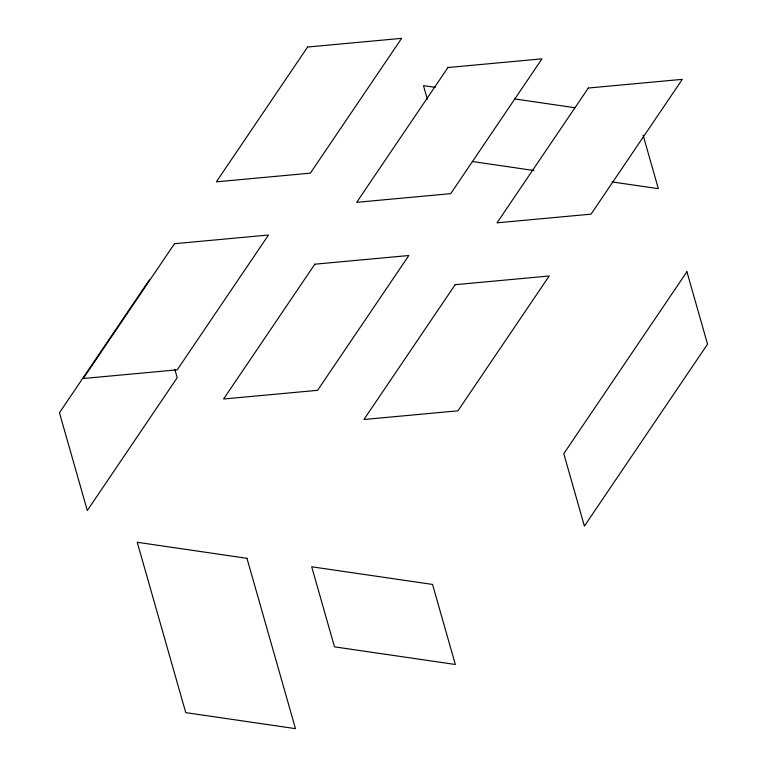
<?xml version="1.0" encoding="UTF-8"?>
<svg xmlns="http://www.w3.org/2000/svg" width="767" height="767" viewBox="0 0 767 767"><rect width="100%" height="100%" fill="white"/><g stroke="black" fill="none" stroke-linecap="round" stroke-linejoin="round"><path stroke-width="1.15" d="M149.344 279.936L59.452 412.732L87.304 510.515L177.196 377.719L174.905 369.665M435.33 87.352L423.48 85.616L427.372 99.288M514.695 98.933L575.116 107.764M472.347 161.511L533.947 170.514M612.133 181.932L658.335 188.672L643.091 135.155M174.483 243.705L83.239 378.505L177.244 369.828L268.488 235.028L174.483 243.705M307.605 47.027L216.361 181.837L310.367 173.15L401.611 38.35L307.605 47.027M314.825 264.203L223.581 399.003L317.586 390.326L408.83 255.516L314.825 264.203M447.947 67.525L356.703 202.325L450.708 193.648L541.953 58.848L447.947 67.525M455.176 284.691L363.932 419.501L457.937 410.815L549.182 276.015L455.176 284.691M588.299 88.023L497.045 222.823L591.06 214.146L682.304 79.337L588.299 88.023M686.916 271.758L563.774 453.69L584.406 526.095L707.548 344.162L686.916 271.758M432.54 584.435L311.69 566.784L334.489 646.84L455.339 664.481L432.54 584.435M246.955 558.309L137.235 542.279L185.758 712.629L295.487 728.65L246.955 558.309"/></g></svg>
